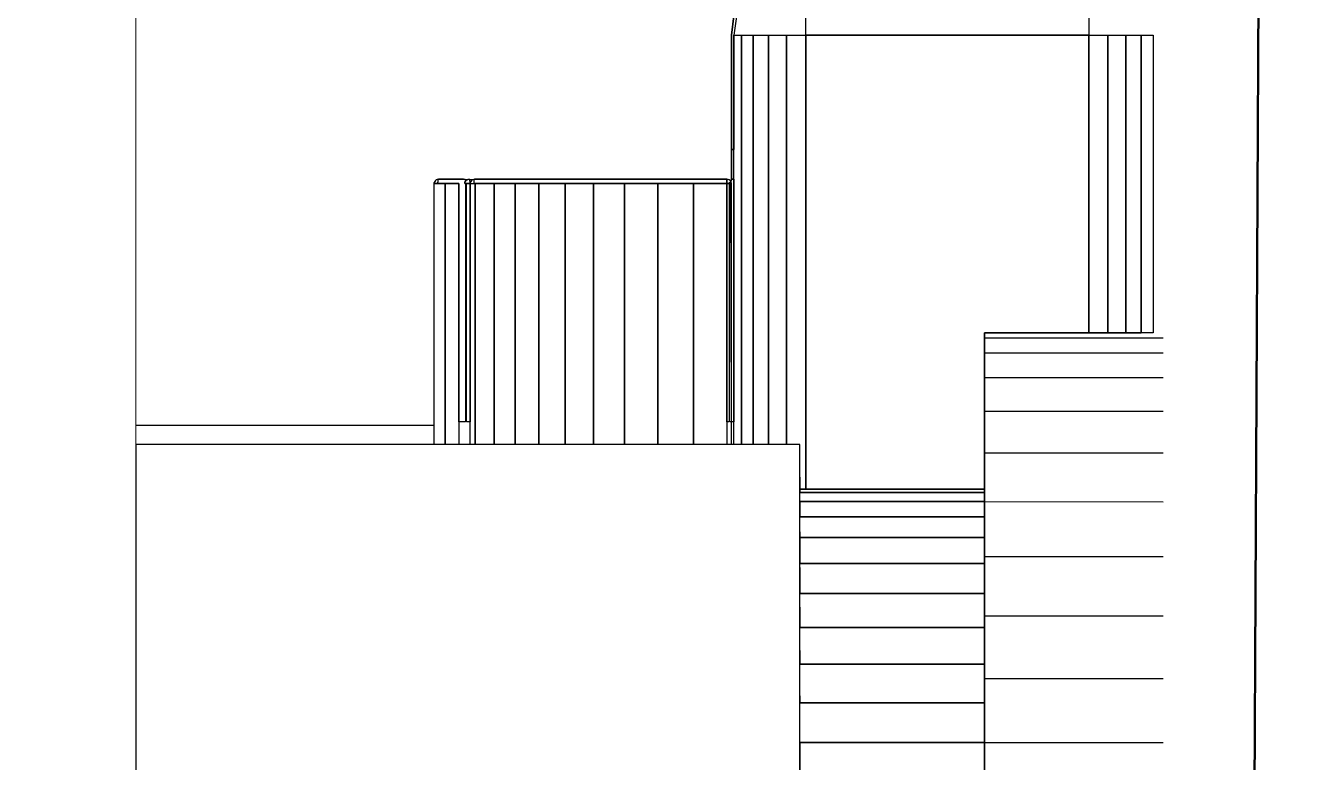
# Model space of a CAD drawing. Header units: millimetres. Extents: x 103208 to 171806, y -164 to 10038.
# Drawn here: x 117432.94 to 117444.02, y 7151.46 to 7157.79 of the extents above; entities that cross this region are included whole.
import ezdxf

# ---------------------------------------------------------------- set-up
doc = ezdxf.new("R2010")
doc.units = ezdxf.units.MM
doc.layers.add('Moveis', color=1, linetype='Continuous', lineweight=9)
doc.layers.add('Parede Baixa', color=5, linetype='Continuous', lineweight=50)
doc.layers.add('Piso', color=55, linetype='Continuous')

# ---------------------------------------------------------------- blocks, each defined once
blk = doc.blocks.new('u')
at = {"layer": 'Moveis', "invisible_edges": 13}
for points in [[(12556.9169, 3288.3713), (12556.8239, 3307.9929), (12556.8331, 3308.1846)], [(12556.9169, 3288.3713), (12556.8239, 3307.9929), (12556.8331, 3308.1846)], [(12556.9169, 3288.3713), (12556.8239, 3307.9929), (12556.8331, 3308.1846)], [(12556.9169, 3288.3713), (12556.8239, 3307.9929), (12556.8331, 3308.1846)], [(12556.9169, 3288.3713), (12556.8239, 3307.9929), (12556.8331, 3308.1846)], [(12556.9169, 3288.3713), (12556.7954, 3307.7954), (12556.8239, 3307.9929)], [(12556.9169, 3288.3713), (12556.7954, 3307.7954), (12556.8239, 3307.9929)], [(12556.9169, 3288.3713), (12556.7954, 3307.7954), (12556.8239, 3307.9929)], [(12556.9169, 3288.3713), (12556.7954, 3307.7954), (12556.8239, 3307.9929)], [(12556.9169, 3288.3713), (12556.7954, 3307.7954), (12556.8239, 3307.9929)], [(12556.7495, 3288.3713), (12556.7485, 3307.6046), (12556.7954, 3307.7954)], [(12556.7495, 3288.3713), (12556.7485, 3307.6046), (12556.7954, 3307.7954)], [(12556.7495, 3288.3713), (12556.7485, 3307.6046), (12556.7954, 3307.7954)], [(12556.7495, 3288.3713), (12556.7485, 3307.6046), (12556.7954, 3307.7954)], [(12556.7495, 3288.3713), (12556.7485, 3307.6046), (12556.7954, 3307.7954)], [(12556.689, 3288.3672), (12556.6839, 3307.4239), (12556.7485, 3307.6046)], [(12556.689, 3288.3672), (12556.6839, 3307.4239), (12556.7485, 3307.6046)], [(12556.689, 3288.3672), (12556.6839, 3307.4239), (12556.7485, 3307.6046)], [(12556.689, 3288.3672), (12556.6839, 3307.4239), (12556.7485, 3307.6046)], [(12556.689, 3288.3672), (12556.6839, 3307.4239), (12556.7485, 3307.6046)], [(12556.6738, 3288.3713), (12556.6027, 3307.2564), (12556.6765, 3307.4036)], [(12556.6738, 3288.3713), (12556.6027, 3307.2564), (12556.6765, 3307.4036)], [(12556.6738, 3288.3713), (12556.6027, 3307.2564), (12556.6765, 3307.4036)], [(12556.6738, 3288.3713), (12556.6027, 3307.2564), (12556.6765, 3307.4036)], [(12556.6738, 3288.3713), (12556.6027, 3307.2564), (12556.6765, 3307.4036)], [(12556.6817, 3288.3702), (12556.6765, 3307.4036), (12556.6839, 3307.4239)], [(12556.6817, 3288.3702), (12556.6765, 3307.4036), (12556.6839, 3307.4239)], [(12556.6817, 3288.3702), (12556.6765, 3307.4036), (12556.6839, 3307.4239)], [(12556.6817, 3288.3702), (12556.6765, 3307.4036), (12556.6839, 3307.4239)], [(12556.6817, 3288.3702), (12556.6765, 3307.4036), (12556.6839, 3307.4239)], [(12556.6738, 3288.3713), (12556.4943, 3307.0762), (12556.5932, 3307.2317)], [(12556.6738, 3288.3713), (12556.4943, 3307.0762), (12556.5932, 3307.2317)], [(12556.6738, 3288.3713), (12556.4943, 3307.0762), (12556.5932, 3307.2317)], [(12556.6738, 3288.3713), (12556.4943, 3307.0762), (12556.5932, 3307.2317)], [(12556.6738, 3288.3713), (12556.4943, 3307.0762), (12556.5932, 3307.2317)], [(12556.6738, 3288.3713), (12556.5932, 3307.2317), (12556.6027, 3307.2564)], [(12556.6738, 3288.3713), (12556.5932, 3307.2317), (12556.6027, 3307.2564)], [(12556.6738, 3288.3713), (12556.5932, 3307.2317), (12556.6027, 3307.2564)], [(12556.6738, 3288.3713), (12556.5932, 3307.2317), (12556.6027, 3307.2564)], [(12556.6738, 3288.3713), (12556.5932, 3307.2317), (12556.6027, 3307.2564)], [(12556.6738, 3288.3713), (12556.3816, 3306.9399), (12556.4943, 3307.0762)], [(12556.6738, 3288.3713), (12556.3816, 3306.9399), (12556.4943, 3307.0762)], [(12556.6738, 3288.3713), (12556.3816, 3306.9399), (12556.4943, 3307.0762)], [(12556.6738, 3288.3713), (12556.3816, 3306.9399), (12556.4943, 3307.0762)], [(12556.6738, 3288.3713), (12556.3816, 3306.9399), (12556.4943, 3307.0762)], [(12554.9789, 3288.3713), (12555.2477, 3307.0018), (12555.2471, 3306.9394)], [(12554.9789, 3288.3713), (12555.2477, 3307.0018), (12555.2471, 3306.9394)], [(12554.9789, 3288.3713), (12555.2477, 3307.0018), (12555.2471, 3306.9394)], [(12554.9789, 3288.3713), (12555.2477, 3307.0018), (12555.2471, 3306.9394)], [(12554.9789, 3288.3713), (12555.2477, 3307.0018), (12555.2471, 3306.9394)], [(12556.6738, 3288.3713), (12555.2471, 3306.9394), (12555.2533, 3306.877)], [(12556.6738, 3288.3713), (12555.2471, 3306.9394), (12555.2533, 3306.877)], [(12556.6738, 3288.3713), (12555.2471, 3306.9394), (12555.2533, 3306.877)], [(12556.6738, 3288.3713), (12555.2471, 3306.9394), (12555.2533, 3306.877)], [(12556.6738, 3288.3713), (12555.2471, 3306.9394), (12555.2533, 3306.877)], [(12556.6738, 3288.3713), (12555.2533, 3306.877), (12555.2662, 3306.816)], [(12556.6738, 3288.3713), (12555.2533, 3306.877), (12555.2662, 3306.816)], [(12556.6738, 3288.3713), (12555.2533, 3306.877), (12555.2662, 3306.816)], [(12556.6738, 3288.3713), (12555.2533, 3306.877), (12555.2662, 3306.816)], [(12556.6738, 3288.3713), (12555.2533, 3306.877), (12555.2662, 3306.816)], [(12556.6738, 3288.3713), (12556.2569, 3306.825), (12556.3591, 3306.9139)], [(12556.6738, 3288.3713), (12556.2569, 3306.825), (12556.3591, 3306.9139)], [(12556.6738, 3288.3713), (12556.2569, 3306.825), (12556.3591, 3306.9139)], [(12556.6738, 3288.3713), (12556.2569, 3306.825), (12556.3591, 3306.9139)], [(12556.6738, 3288.3713), (12556.2569, 3306.825), (12556.3591, 3306.9139)], [(12556.6738, 3288.3713), (12556.3591, 3306.9139), (12556.3816, 3306.9399)], [(12556.6738, 3288.3713), (12556.3591, 3306.9139), (12556.3816, 3306.9399)], [(12556.6738, 3288.3713), (12556.3591, 3306.9139), (12556.3816, 3306.9399)], [(12556.6738, 3288.3713), (12556.3591, 3306.9139), (12556.3816, 3306.9399)], [(12556.6738, 3288.3713), (12556.3591, 3306.9139), (12556.3816, 3306.9399)], [(12556.6738, 3288.3713), (12555.2662, 3306.816), (12555.2854, 3306.7581)], [(12556.6738, 3288.3713), (12555.2662, 3306.816), (12555.2854, 3306.7581)], [(12556.6738, 3288.3713), (12555.2662, 3306.816), (12555.2854, 3306.7581)], [(12556.6738, 3288.3713), (12555.2662, 3306.816), (12555.2854, 3306.7581)], [(12556.6738, 3288.3713), (12555.2662, 3306.816), (12555.2854, 3306.7581)], [(12556.6738, 3288.3713), (12556.0946, 3306.7033), (12556.2319, 3306.7967)], [(12556.6738, 3288.3713), (12556.0946, 3306.7033), (12556.2319, 3306.7967)], [(12556.6738, 3288.3713), (12556.0946, 3306.7033), (12556.2319, 3306.7967)], [(12556.6738, 3288.3713), (12556.0946, 3306.7033), (12556.2319, 3306.7967)], [(12556.6738, 3288.3713), (12556.0946, 3306.7033), (12556.2319, 3306.7967)], [(12556.6738, 3288.3713), (12556.2319, 3306.7967), (12556.2569, 3306.825)], [(12556.6738, 3288.3713), (12556.2319, 3306.7967), (12556.2569, 3306.825)], [(12556.6738, 3288.3713), (12556.2319, 3306.7967), (12556.2569, 3306.825)], [(12556.6738, 3288.3713), (12556.2319, 3306.7967), (12556.2569, 3306.825)], [(12556.6738, 3288.3713), (12556.2319, 3306.7967), (12556.2569, 3306.825)], [(12556.6738, 3288.3713), (12555.2854, 3306.7581), (12555.3104, 3306.7046)], [(12556.6738, 3288.3713), (12555.2854, 3306.7581), (12555.3104, 3306.7046)], [(12556.6738, 3288.3713), (12555.2854, 3306.7581), (12555.3104, 3306.7046)], [(12556.6738, 3288.3713), (12555.2854, 3306.7581), (12555.3104, 3306.7046)], [(12556.6738, 3288.3713), (12555.2854, 3306.7581), (12555.3104, 3306.7046)], [(12556.6738, 3288.3713), (12555.3104, 3306.7046), (12555.3406, 3306.6568)], [(12556.6738, 3288.3713), (12555.3104, 3306.7046), (12555.3406, 3306.6568)], [(12556.6738, 3288.3713), (12555.3104, 3306.7046), (12555.3406, 3306.6568)], [(12556.6738, 3288.3713), (12555.3104, 3306.7046), (12555.3406, 3306.6568)], [(12556.6738, 3288.3713), (12555.3104, 3306.7046), (12555.3406, 3306.6568)], [(12556.6738, 3288.3713), (12556.0612, 3306.6812), (12556.0946, 3306.7033)], [(12556.6738, 3288.3713), (12556.0612, 3306.6812), (12556.0946, 3306.7033)], [(12556.6738, 3288.3713), (12556.0612, 3306.6812), (12556.0946, 3306.7033)], [(12556.6738, 3288.3713), (12556.0612, 3306.6812), (12556.0946, 3306.7033)], [(12556.6738, 3288.3713), (12556.0612, 3306.6812), (12556.0946, 3306.7033)], [(12556.6738, 3288.3713), (12555.3406, 3306.6568), (12555.3753, 3306.616)], [(12556.6738, 3288.3713), (12555.3406, 3306.6568), (12555.3753, 3306.616)], [(12556.6738, 3288.3713), (12555.3406, 3306.6568), (12555.3753, 3306.616)], [(12556.6738, 3288.3713), (12555.3406, 3306.6568), (12555.3753, 3306.616)], [(12556.6738, 3288.3713), (12555.3406, 3306.6568), (12555.3753, 3306.616)], [(12556.6738, 3288.3713), (12555.3753, 3306.616), (12555.4137, 3306.5831)], [(12556.6738, 3288.3713), (12555.3753, 3306.616), (12555.4137, 3306.5831)], [(12556.6738, 3288.3713), (12555.3753, 3306.616), (12555.4137, 3306.5831)], [(12556.6738, 3288.3713), (12555.3753, 3306.616), (12555.4137, 3306.5831)], [(12556.6738, 3288.3713), (12555.3753, 3306.616), (12555.4137, 3306.5831)], [(12556.6738, 3288.3713), (12555.8748, 3306.5984), (12555.9142, 3306.6124)], [(12556.6738, 3288.3713), (12555.8748, 3306.5984), (12555.9142, 3306.6124)], [(12556.6738, 3288.3713), (12555.8748, 3306.5984), (12555.9142, 3306.6124)], [(12556.6738, 3288.3713), (12555.8748, 3306.5984), (12555.9142, 3306.6124)], [(12556.6738, 3288.3713), (12555.8748, 3306.5984), (12555.9142, 3306.6124)], [(12556.6738, 3288.3713), (12555.9142, 3306.6124), (12556.0612, 3306.6812)], [(12556.6738, 3288.3713), (12555.9142, 3306.6124), (12556.0612, 3306.6812)], [(12556.6738, 3288.3713), (12555.9142, 3306.6124), (12556.0612, 3306.6812)], [(12556.6738, 3288.3713), (12555.9142, 3306.6124), (12556.0612, 3306.6812)], [(12556.6738, 3288.3713), (12555.9142, 3306.6124), (12556.0612, 3306.6812)], [(12556.6738, 3288.3713), (12555.4137, 3306.5831), (12555.4547, 3306.559)], [(12556.6738, 3288.3713), (12555.4137, 3306.5831), (12555.4547, 3306.559)], [(12556.6738, 3288.3713), (12555.4137, 3306.5831), (12555.4547, 3306.559)], [(12556.6738, 3288.3713), (12555.4137, 3306.5831), (12555.4547, 3306.559)], [(12556.6738, 3288.3713), (12555.4137, 3306.5831), (12555.4547, 3306.559)], [(12556.6738, 3288.3713), (12555.4547, 3306.559), (12555.4974, 3306.5442)], [(12556.6738, 3288.3713), (12555.4547, 3306.559), (12555.4974, 3306.5442)], [(12556.6738, 3288.3713), (12555.4547, 3306.559), (12555.4974, 3306.5442)], [(12556.6738, 3288.3713), (12555.4547, 3306.559), (12555.4974, 3306.5442)], [(12556.6738, 3288.3713), (12555.4547, 3306.559), (12555.4974, 3306.5442)], [(12556.6738, 3288.3713), (12555.4974, 3306.5442), (12555.5407, 3306.5391)], [(12556.6738, 3288.3713), (12555.4974, 3306.5442), (12555.5407, 3306.5391)], [(12556.6738, 3288.3713), (12555.4974, 3306.5442), (12555.5407, 3306.5391)], [(12556.6738, 3288.3713), (12555.4974, 3306.5442), (12555.5407, 3306.5391)], [(12556.6738, 3288.3713), (12555.4974, 3306.5442), (12555.5407, 3306.5391)], [(12556.6738, 3288.3713), (12555.5407, 3306.5391), (12555.5836, 3306.5438)], [(12556.6738, 3288.3713), (12555.5407, 3306.5391), (12555.5836, 3306.5438)], [(12556.6738, 3288.3713), (12555.5407, 3306.5391), (12555.5836, 3306.5438)], [(12556.6738, 3288.3713), (12555.5407, 3306.5391), (12555.5836, 3306.5438)], [(12556.6738, 3288.3713), (12555.5407, 3306.5391), (12555.5836, 3306.5438)], [(12556.6738, 3288.3713), (12555.5836, 3306.5438), (12555.6785, 3306.5515)], [(12556.6738, 3288.3713), (12555.5836, 3306.5438), (12555.6785, 3306.5515)], [(12556.6738, 3288.3713), (12555.5836, 3306.5438), (12555.6785, 3306.5515)], [(12556.6738, 3288.3713), (12555.5836, 3306.5438), (12555.6785, 3306.5515)], [(12556.6738, 3288.3713), (12555.5836, 3306.5438), (12555.6785, 3306.5515)], [(12556.6738, 3288.3713), (12555.6785, 3306.5515), (12555.7212, 3306.5562)], [(12556.6738, 3288.3713), (12555.6785, 3306.5515), (12555.7212, 3306.5562)], [(12556.6738, 3288.3713), (12555.6785, 3306.5515), (12555.7212, 3306.5562)], [(12556.6738, 3288.3713), (12555.6785, 3306.5515), (12555.7212, 3306.5562)], [(12556.6738, 3288.3713), (12555.6785, 3306.5515), (12555.7212, 3306.5562)], [(12556.6738, 3288.3713), (12555.7212, 3306.5562), (12555.7618, 3306.5706)], [(12556.6738, 3288.3713), (12555.7212, 3306.5562), (12555.7618, 3306.5706)], [(12556.6738, 3288.3713), (12555.7212, 3306.5562), (12555.7618, 3306.5706)], [(12556.6738, 3288.3713), (12555.7212, 3306.5562), (12555.7618, 3306.5706)], [(12556.6738, 3288.3713), (12555.7212, 3306.5562), (12555.7618, 3306.5706)], [(12556.6738, 3288.3713), (12555.7618, 3306.5706), (12555.8748, 3306.5984)], [(12556.6738, 3288.3713), (12555.7618, 3306.5706), (12555.8748, 3306.5984)], [(12556.6738, 3288.3713), (12555.7618, 3306.5706), (12555.8748, 3306.5984)], [(12556.6738, 3288.3713), (12555.7618, 3306.5706), (12555.8748, 3306.5984)], [(12556.6738, 3288.3713), (12555.7618, 3306.5706), (12555.8748, 3306.5984)]]:
    blk.add_3dface(points, dxfattribs=at)

msp = doc.modelspace()

# ---------------------------------------------------------------- hatches: boundary and pattern name
at = {"layer": 'Piso'}
h = msp.add_hatch(dxfattribs=at)
h.set_pattern_fill('ANSI37', color=256, scale=13.33333, angle=-45)
h.paths.add_polyline_path([(117443.64282, 7180.62573), (117283.64464, 7181.30772), (117283.00028, 7046.2037), (117285.50016, 7046.2037), (117285.50016, 7048.15604), (117295.50016, 7048.15604), (117295.50016, 7118.65604), (117292.00016, 7118.65604), (117291.70727, 7116.44893), (117288.93228, 7116.22393), (117285.53582, 7117.52055), (117285.53582, 7122.83649), (117291.32123, 7124.68705), (117292.00016, 7123.97307), (117292.00016, 7121.15604), (117295.50016, 7121.15604), (117295.50016, 7125.15604), (117298.50016, 7125.15604), (117298.50016, 7121.15604), (117302.00016, 7121.15604), (117302.00016, 7123.97307), (117305.00016, 7123.65604), (117306.07339, 7122.58282), (117306.50016, 7121.65604), (117307.23509, 7121.65604), (117307.23509, 7118.15171), (117306.14661, 7117.30249), (117305.00016, 7116.15604), (117302.01447, 7116.15604), (117302.00016, 7118.65604), (117298.50016, 7118.65604), (117298.50016, 7046.15604), (117295.50016, 7046.15604), (117295.50016, 7043.15604), (117377.50174, 7043.15604), (117377.50174, 7048.10017), (117387.50174, 7048.10017), (117387.49032, 7045.70565), (117390.68577, 7045.71165), (117390.5701, 7107.29939), (117443.29378, 7107.39841), (117443.31159, 7111.13573), (117437.6452, 7111.15068), (117437.6452, 7113.27869), (117436.4015, 7113.27869), (117436.55922, 7133.55889), (117438.96624, 7133.97883), (117439.24332, 7132.39063), (117437.61882, 7131.55394), (117437.6452, 7116.23916), (117443.33579, 7116.21203), (117443.47343, 7145.08953), (117442.5626, 7145.17797), (117442.4912, 7144.44257), (117439.00182, 7144.44257), (117439.00182, 7146.67109), (117436.26855, 7146.68463), (117436.44832, 7149.07108), (117433.88435, 7149.07108), (117433.88435, 7128.22807), (117376.43938, 7127.51151), (117373.56431, 7130.68363), (117368.69894, 7132.70156), (117365.01053, 7135.81554), (117365.01053, 7139.76), (117363.91965, 7142.40691), (117362.92484, 7157.09264), (117363.49618, 7163.73596), (117365.36645, 7167.7323), (117368.7432, 7171.57292), (117374.9252, 7174.6869), (117380.7434, 7176.60725), (117433.88435, 7175.03409), (117433.88435, 7154.19108), (117436.44832, 7154.22613), (117436.4164, 7156.56133), (117439.00435, 7156.47254), (117438.9546, 7157.92466), (117439.01936, 7158.13256), (117439.38085, 7158.44259), (117439.91285, 7158.49373), (117442.20675, 7158.46827), (117442.63061, 7158.03108), (117443.534, 7157.79581)])

# ---------------------------------------------------------------- linework, layer by layer
at = {"layer": 'Moveis'}
msp.add_line((117433.88435, 7128.22807), (117433.88435, 7175.03409), dxfattribs=at)
at = {"layer": 'Parede Baixa'}
msp.add_line((117442.99846, 7045.44107, 9825), (117444.02413, 7260.62482, 9825), dxfattribs=at)
at = {"layer": 'Piso'}
for p, q in [((117439.00435, 7157.71108), (117439.02616, 7157.87672)), ((117439.00435, 7157.71108), (117439.00435, 7156.72854)), ((117439.00435, 7156.72854), (117439.02616, 7156.72854)), ((117439.00435, 7156.47254), (117439.00435, 7156.72854)), ((117436.44832, 7156.43414), (117436.44977, 7156.44374)), ((117436.44832, 7154.38648), (117436.44832, 7156.43414)), ((117436.48135, 7156.43414), (117436.44832, 7156.43414)), ((117436.45328, 7156.45334), (117436.44977, 7156.44374)), ((117436.45916, 7156.46129), (117436.45328, 7156.45334)), ((117436.46682, 7156.46739), (117436.45916, 7156.46129)), ((117436.47574, 7156.47123), (117436.46682, 7156.46739)), ((117436.48531, 7156.47254), (117436.47574, 7156.47123)), ((117436.48135, 7156.43414), (117436.48148, 7156.44408)), ((117436.48148, 7156.44408), (117436.48188, 7156.45334)), ((117436.48188, 7156.45334), (117436.48251, 7156.46129)), ((117436.48251, 7156.46129), (117436.48333, 7156.46739)), ((117436.48333, 7156.46739), (117436.48531, 7156.47254)), ((117436.48531, 7156.47254), (117436.69955, 7156.47254)), ((117436.72972, 7156.46739), (117436.69955, 7156.47254)), ((117436.71165, 7156.44408), (117436.71553, 7156.45334)), ((117436.71306, 7156.43414), (117436.71165, 7156.44408)), ((117436.71826, 7156.43414), (117436.71306, 7156.43414)), ((117436.71553, 7156.45334), (117436.72169, 7156.46129)), ((117436.72555, 7156.43414), (117436.71826, 7156.43414)), ((117436.72169, 7156.46129), (117436.72972, 7156.46739)), ((117436.75767, 7156.43414), (117436.72555, 7156.43414)), ((117436.72972, 7156.46739), (117436.73908, 7156.47123)), ((117436.73908, 7156.47123), (117436.74912, 7156.47254)), ((117436.74912, 7156.47254), (117436.75185, 7156.46739)), ((117436.75185, 7156.46739), (117436.75298, 7156.46129)), ((117436.77707, 7156.46739), (117436.75185, 7156.46739)), ((117436.75298, 7156.46129), (117436.75385, 7156.45334)), ((117436.75385, 7156.45334), (117436.75439, 7156.44408)), ((117436.75439, 7156.44408), (117436.75767, 7156.43414)), ((117436.759, 7156.44408), (117436.75767, 7156.43414)), ((117436.75767, 7154.38648), (117436.75767, 7156.43414)), ((117436.76287, 7156.45334), (117436.759, 7156.44408)), ((117436.76903, 7156.46129), (117436.76287, 7156.45334)), ((117436.77707, 7156.46739), (117436.76903, 7156.46129)), ((117436.78642, 7156.47123), (117436.77707, 7156.46739)), ((117436.79373, 7156.46739), (117436.78642, 7156.47123)), ((117436.791, 7156.43414), (117436.79118, 7156.44408)), ((117436.79118, 7156.44408), (117436.79173, 7156.45334)), ((117436.79173, 7156.45334), (117436.7926, 7156.46129)), ((117436.7926, 7156.46129), (117436.79373, 7156.46739)), ((117436.79373, 7156.46739), (117436.79646, 7156.47254)), ((117438.96472, 7156.47254), (117436.79646, 7156.47254)), ((117438.97589, 7156.47123), (117438.96472, 7156.47254)), ((117438.96595, 7156.46739), (117438.96472, 7156.47254)), ((117438.96595, 7156.43414), (117438.96595, 7156.46739)), ((117438.98515, 7156.43414), (117438.96595, 7156.43414)), ((117438.98515, 7156.46739), (117438.97589, 7156.47123)), ((117438.98388, 7156.44408), (117438.98515, 7156.43414)), ((117438.98388, 7156.44408), (117438.99791, 7156.44408)), ((117438.99311, 7156.46129), (117438.98515, 7156.46739)), ((117438.99311, 7156.43414), (117438.98515, 7156.43414)), ((117438.99921, 7156.45334), (117438.99311, 7156.46129)), ((117438.99311, 7156.43414), (117438.99921, 7156.43414)), ((117438.99791, 7156.44408), (117438.99921, 7156.45334)), ((117438.99921, 7156.43414), (117438.99791, 7156.44408)), ((117438.99921, 7156.45334), (117439.00435, 7156.47254)), ((117439.00305, 7156.44408), (117438.99921, 7156.45334)), ((117438.99921, 7156.43414), (117439.00435, 7156.43414)), ((117439.00435, 7154.38648), (117438.99921, 7156.43414)), ((117439.00435, 7156.43414), (117439.00305, 7156.44408)), ((117439.02616, 7156.47254), (117439.00435, 7156.47254)), ((117439.00435, 7154.38648), (117439.00435, 7156.43414)), ((117441.18035, 7155.15108), (117441.18035, 7155.10774)), ((117442.07635, 7155.15108), (117441.18035, 7155.15108)), ((117441.18035, 7155.10774), (117441.18035, 7154.9788)), ((117442.242, 7155.15108), (117442.07635, 7155.15108)), ((117442.39635, 7155.15108), (117442.242, 7155.15108)), ((117442.5289, 7155.15108), (117442.39635, 7155.15108)), ((117441.18035, 7154.9788), (117441.18035, 7154.76742)), ((117441.18035, 7154.76742), (117441.18035, 7154.47882)), ((117441.18035, 7154.47882), (117441.18035, 7154.1201)), ((117436.44832, 7154.35496), (117436.44832, 7154.38648)), ((117436.44832, 7154.26119), (117436.44832, 7154.35496)), ((117436.71826, 7154.38648), (117436.66148, 7154.38648)), ((117436.75767, 7154.38648), (117436.72555, 7154.38648)), ((117436.75767, 7154.35496), (117436.75767, 7154.38648)), ((117436.75767, 7154.26119), (117436.75767, 7154.35496)), ((117438.98515, 7154.38648), (117438.96595, 7154.38648)), ((117439.00435, 7154.38648), (117438.99311, 7154.38648)), ((117439.02616, 7154.38648), (117439.00435, 7154.38648)), ((117439.00435, 7154.35496), (117439.00435, 7154.38648)), ((117439.00435, 7154.26119), (117439.00435, 7154.35496)), ((117436.44832, 7154.19108), (117436.44832, 7154.26119)), ((117436.75767, 7154.19108), (117436.75767, 7154.26119)), ((117439.00435, 7154.19108), (117439.00435, 7154.26119)), ((117436.44832, 7154.19108), (117433.88435, 7154.19108)), ((117433.88435, 7154.19108), (117433.88435, 7149.07108)), ((117436.5423, 7154.19108), (117436.44832, 7154.19108)), ((117436.66148, 7154.19108), (117436.5423, 7154.19108)), ((117436.71826, 7154.19108), (117436.66148, 7154.19108)), ((117436.72555, 7154.19108), (117436.71826, 7154.19108)), ((117436.75767, 7154.19108), (117436.72555, 7154.19108)), ((117436.80184, 7154.19108), (117436.75767, 7154.19108)), ((117436.96331, 7154.19108), (117436.80184, 7154.19108)), ((117437.14583, 7154.19108), (117436.96331, 7154.19108)), ((117437.34931, 7154.19108), (117437.14583, 7154.19108)), ((117437.57364, 7154.19108), (117437.34931, 7154.19108)), ((117437.81874, 7154.19108), (117437.57364, 7154.19108)), ((117438.08449, 7154.19108), (117437.81874, 7154.19108)), ((117438.37076, 7154.19108), (117438.08449, 7154.19108)), ((117438.67743, 7154.19108), (117438.37076, 7154.19108)), ((117438.96595, 7154.19108), (117438.67743, 7154.19108)), ((117438.98515, 7154.19108), (117438.96595, 7154.19108)), ((117438.99311, 7154.19108), (117438.98515, 7154.19108)), ((117439.00435, 7154.19108), (117438.99311, 7154.19108)), ((117439.02616, 7154.19108), (117439.00435, 7154.19108)), ((117439.0901, 7154.19108), (117439.02616, 7154.19108)), ((117439.19181, 7154.19108), (117439.0901, 7154.19108)), ((117439.32435, 7154.19108), (117439.19181, 7154.19108)), ((117439.47871, 7154.19108), (117439.32435, 7154.19108)), ((117439.59315, 7154.19108), (117439.47871, 7154.19108)), ((117439.59315, 7154.15956), (117439.59315, 7154.19108)), ((117439.59315, 7154.06579), (117439.59315, 7154.15956)), ((117441.18035, 7154.1201), (117441.18035, 7153.80708)), ((117439.59315, 7153.91206), (117439.59315, 7154.06579)), ((117439.59315, 7153.80708), (117439.59315, 7153.91206)), ((117439.64435, 7153.80708), (117439.59315, 7153.80708)), ((117439.59315, 7153.78029), (117439.59315, 7153.80708)), ((117439.59315, 7153.70058), (117439.59315, 7153.78029)), ((117441.18035, 7153.80708), (117439.64435, 7153.80708)), ((117441.18035, 7153.80708), (117441.18035, 7153.78029)), ((117441.18035, 7153.78029), (117441.18035, 7153.70058)), ((117439.59315, 7153.56991), (117439.59315, 7153.70058)), ((117441.18035, 7153.70058), (117441.18035, 7153.56991)), ((117439.59315, 7153.44127), (117439.59315, 7153.56991)), ((117441.18035, 7153.56991), (117441.18035, 7153.3915)), ((117439.59315, 7153.3915), (117439.59315, 7153.44127)), ((117439.59315, 7153.16974), (117439.59315, 7153.3915)), ((117441.18035, 7153.3915), (117441.18035, 7153.22913)), ((117441.18035, 7153.22913), (117441.18035, 7153.16974)), ((117439.59315, 7153.13581), (117439.59315, 7153.16974)), ((117439.59315, 7152.9101), (117439.59315, 7153.13581)), ((117441.18035, 7153.16974), (117441.18035, 7152.9101)), ((117439.59315, 7152.7933), (117439.59315, 7152.9101)), ((117441.18035, 7152.9101), (117441.18035, 7152.71882)), ((117439.59315, 7152.61896), (117439.59315, 7152.7933)), ((117441.18035, 7152.71882), (117441.18035, 7152.61896)), ((117439.59315, 7152.42216), (117439.59315, 7152.61896)), ((117441.18035, 7152.61896), (117441.18035, 7152.3035)), ((117439.59315, 7152.3035), (117439.59315, 7152.42216)), ((117439.59315, 7152.03155), (117439.59315, 7152.3035)), ((117441.18035, 7152.3035), (117441.18035, 7152.18173)), ((117441.18035, 7152.18173), (117441.18035, 7151.97148)), ((117439.59315, 7151.97148), (117439.59315, 7152.03155)), ((117439.59315, 7151.63108), (117439.59315, 7151.97148)), ((117441.18035, 7151.97148), (117441.18035, 7151.63108)), ((117439.59315, 7151.29068), (117439.59315, 7151.63108)), ((117441.18035, 7151.63108), (117441.18035, 7151.29068))]:
    msp.add_line(p, q, dxfattribs=at)
for points, invisible_edges in [([(117438.55076, 7181.00436), (117438.96472, 7156.47254), (117436.79646, 7156.47254)], 13), ([(117438.55076, 7181.00436), (117438.96472, 7156.47254), (117436.79646, 7156.47254)], 13), ([(117438.55076, 7181.00436), (117438.96472, 7156.47254), (117436.79646, 7156.47254)], 13), ([(117438.55076, 7181.00436), (117438.96472, 7156.47254), (117436.79646, 7156.47254)], 13), ([(117438.55076, 7181.00436), (117438.96472, 7156.47254), (117436.79646, 7156.47254)], 13), ([(117438.55076, 7181.00436), (117439.02616, 7157.87672), (117439.00435, 7157.71108)], 13), ([(117438.55076, 7181.00436), (117438.99921, 7156.45334), (117438.99311, 7156.46129)], 13), ([(117438.55076, 7181.00436), (117438.99311, 7156.46129), (117438.98515, 7156.46739)], 13), ([(117438.55076, 7181.00436), (117438.98515, 7156.46739), (117438.97589, 7156.47123)], 13), ([(117438.55076, 7181.00436), (117438.97589, 7156.47123), (117438.96472, 7156.47254)], 13), ([(117438.55076, 7181.00436), (117439.02616, 7157.87672), (117439.00435, 7157.71108)], 13), ([(117438.55076, 7181.00436), (117438.99921, 7156.45334), (117438.99311, 7156.46129)], 13), ([(117438.55076, 7181.00436), (117438.99311, 7156.46129), (117438.98515, 7156.46739)], 13), ([(117438.55076, 7181.00436), (117438.98515, 7156.46739), (117438.97589, 7156.47123)], 13), ([(117438.55076, 7181.00436), (117438.97589, 7156.47123), (117438.96472, 7156.47254)], 13), ([(117438.55076, 7181.00436), (117439.02616, 7157.87672), (117439.00435, 7157.71108)], 13), ([(117438.55076, 7181.00436), (117438.99921, 7156.45334), (117438.99311, 7156.46129)], 13), ([(117438.55076, 7181.00436), (117438.99311, 7156.46129), (117438.98515, 7156.46739)], 13), ([(117438.55076, 7181.00436), (117438.98515, 7156.46739), (117438.97589, 7156.47123)], 13), ([(117438.55076, 7181.00436), (117438.97589, 7156.47123), (117438.96472, 7156.47254)], 13), ([(117438.55076, 7181.00436), (117439.02616, 7157.87672), (117439.00435, 7157.71108)], 13), ([(117438.55076, 7181.00436), (117438.99921, 7156.45334), (117438.99311, 7156.46129)], 13), ([(117438.55076, 7181.00436), (117438.99311, 7156.46129), (117438.98515, 7156.46739)], 13), ([(117438.55076, 7181.00436), (117438.98515, 7156.46739), (117438.97589, 7156.47123)], 13), ([(117438.55076, 7181.00436), (117438.97589, 7156.47123), (117438.96472, 7156.47254)], 13), ([(117438.55076, 7181.00436), (117439.02616, 7157.87672), (117439.00435, 7157.71108)], 13), ([(117438.55076, 7181.00436), (117438.99921, 7156.45334), (117438.99311, 7156.46129)], 13), ([(117438.55076, 7181.00436), (117438.99311, 7156.46129), (117438.98515, 7156.46739)], 13), ([(117438.55076, 7181.00436), (117438.98515, 7156.46739), (117438.97589, 7156.47123)], 13), ([(117438.55076, 7181.00436), (117438.97589, 7156.47123), (117438.96472, 7156.47254)], 13), ([(117436.7156, 7180.83362), (117436.72972, 7156.46739), (117436.69955, 7156.47254)], 13), ([(117436.7156, 7180.83362), (117436.72972, 7156.46739), (117436.69955, 7156.47254)], 13), ([(117436.7156, 7180.83362), (117436.72972, 7156.46739), (117436.69955, 7156.47254)], 13), ([(117436.7156, 7180.83362), (117436.72972, 7156.46739), (117436.69955, 7156.47254)], 13), ([(117436.7156, 7180.83362), (117436.72972, 7156.46739), (117436.69955, 7156.47254)], 13), ([(117436.7156, 7180.83362), (117436.79646, 7156.47254), (117436.79373, 7156.46739)], 13), ([(117436.7156, 7180.83362), (117436.79373, 7156.46739), (117436.78642, 7156.47123)], 13), ([(117436.7156, 7180.83362), (117436.78642, 7156.47123), (117436.77707, 7156.46739)], 13), ([(117436.7156, 7180.83362), (117436.77707, 7156.46739), (117436.75185, 7156.46739)], 13), ([(117436.7156, 7180.83362), (117436.75185, 7156.46739), (117436.74912, 7156.47254)], 13), ([(117436.7156, 7180.83362), (117436.74912, 7156.47254), (117436.73908, 7156.47123)], 13), ([(117436.7156, 7180.83362), (117436.73908, 7156.47123), (117436.72972, 7156.46739)], 13), ([(117436.7156, 7180.83362), (117436.79646, 7156.47254), (117436.79373, 7156.46739)], 13), ([(117436.7156, 7180.83362), (117436.79373, 7156.46739), (117436.78642, 7156.47123)], 13), ([(117436.7156, 7180.83362), (117436.78642, 7156.47123), (117436.77707, 7156.46739)], 13), ([(117436.7156, 7180.83362), (117436.77707, 7156.46739), (117436.75185, 7156.46739)], 13), ([(117436.7156, 7180.83362), (117436.75185, 7156.46739), (117436.74912, 7156.47254)], 13), ([(117436.7156, 7180.83362), (117436.74912, 7156.47254), (117436.73908, 7156.47123)], 13), ([(117436.7156, 7180.83362), (117436.73908, 7156.47123), (117436.72972, 7156.46739)], 13), ([(117436.7156, 7180.83362), (117436.79646, 7156.47254), (117436.79373, 7156.46739)], 13), ([(117436.7156, 7180.83362), (117436.79373, 7156.46739), (117436.78642, 7156.47123)], 13), ([(117436.7156, 7180.83362), (117436.78642, 7156.47123), (117436.77707, 7156.46739)], 13), ([(117436.7156, 7180.83362), (117436.77707, 7156.46739), (117436.75185, 7156.46739)], 13), ([(117436.7156, 7180.83362), (117436.75185, 7156.46739), (117436.74912, 7156.47254)], 13), ([(117436.7156, 7180.83362), (117436.74912, 7156.47254), (117436.73908, 7156.47123)], 13), ([(117436.7156, 7180.83362), (117436.73908, 7156.47123), (117436.72972, 7156.46739)], 13), ([(117436.7156, 7180.83362), (117436.79646, 7156.47254), (117436.79373, 7156.46739)], 13), ([(117436.7156, 7180.83362), (117436.79373, 7156.46739), (117436.78642, 7156.47123)], 13), ([(117436.7156, 7180.83362), (117436.78642, 7156.47123), (117436.77707, 7156.46739)], 13), ([(117436.7156, 7180.83362), (117436.77707, 7156.46739), (117436.75185, 7156.46739)], 13), ([(117436.7156, 7180.83362), (117436.75185, 7156.46739), (117436.74912, 7156.47254)], 13), ([(117436.7156, 7180.83362), (117436.74912, 7156.47254), (117436.73908, 7156.47123)], 13), ([(117436.7156, 7180.83362), (117436.73908, 7156.47123), (117436.72972, 7156.46739)], 13), ([(117436.7156, 7180.83362), (117436.79646, 7156.47254), (117436.79373, 7156.46739)], 13), ([(117436.7156, 7180.83362), (117436.79373, 7156.46739), (117436.78642, 7156.47123)], 13), ([(117436.7156, 7180.83362), (117436.78642, 7156.47123), (117436.77707, 7156.46739)], 13), ([(117436.7156, 7180.83362), (117436.77707, 7156.46739), (117436.75185, 7156.46739)], 13), ([(117436.7156, 7180.83362), (117436.75185, 7156.46739), (117436.74912, 7156.47254)], 13), ([(117436.7156, 7180.83362), (117436.74912, 7156.47254), (117436.73908, 7156.47123)], 13), ([(117436.7156, 7180.83362), (117436.73908, 7156.47123), (117436.72972, 7156.46739)], 13), ([(117436.14422, 7180.7162), (117436.45328, 7156.45334), (117436.44977, 7156.44374)], 13), ([(117436.14422, 7180.7162), (117436.44977, 7156.44374), (117436.44832, 7156.43414)], 13), ([(117436.14422, 7180.7162), (117436.45328, 7156.45334), (117436.44977, 7156.44374)], 13), ([(117436.14422, 7180.7162), (117436.44977, 7156.44374), (117436.44832, 7156.43414)], 13), ([(117436.14422, 7180.7162), (117436.45328, 7156.45334), (117436.44977, 7156.44374)], 13), ([(117436.14422, 7180.7162), (117436.44977, 7156.44374), (117436.44832, 7156.43414)], 13), ([(117436.14422, 7180.7162), (117436.45328, 7156.45334), (117436.44977, 7156.44374)], 13), ([(117436.14422, 7180.7162), (117436.44977, 7156.44374), (117436.44832, 7156.43414)], 13), ([(117436.14422, 7180.7162), (117436.45328, 7156.45334), (117436.44977, 7156.44374)], 13), ([(117436.14422, 7180.7162), (117436.44977, 7156.44374), (117436.44832, 7156.43414)], 13), ([(117436.45466, 7180.77619), (117436.45916, 7156.46129), (117436.45328, 7156.45334)], 13), ([(117436.45466, 7180.77619), (117436.45916, 7156.46129), (117436.45328, 7156.45334)], 13), ([(117436.45466, 7180.77619), (117436.45916, 7156.46129), (117436.45328, 7156.45334)], 13), ([(117436.45466, 7180.77619), (117436.45916, 7156.46129), (117436.45328, 7156.45334)], 13), ([(117436.45466, 7180.77619), (117436.45916, 7156.46129), (117436.45328, 7156.45334)], 13), ([(117436.45466, 7180.77619), (117436.69955, 7156.47254), (117436.48531, 7156.47254)], 13), ([(117436.45466, 7180.77619), (117436.48531, 7156.47254), (117436.47574, 7156.47123)], 13), ([(117436.45466, 7180.77619), (117436.47574, 7156.47123), (117436.46682, 7156.46739)], 13), ([(117436.45466, 7180.77619), (117436.46682, 7156.46739), (117436.45916, 7156.46129)], 13), ([(117436.45466, 7180.77619), (117436.69955, 7156.47254), (117436.48531, 7156.47254)], 13), ([(117436.45466, 7180.77619), (117436.48531, 7156.47254), (117436.47574, 7156.47123)], 13), ([(117436.45466, 7180.77619), (117436.47574, 7156.47123), (117436.46682, 7156.46739)], 13), ([(117436.45466, 7180.77619), (117436.46682, 7156.46739), (117436.45916, 7156.46129)], 13), ([(117436.45466, 7180.77619), (117436.69955, 7156.47254), (117436.48531, 7156.47254)], 13), ([(117436.45466, 7180.77619), (117436.48531, 7156.47254), (117436.47574, 7156.47123)], 13), ([(117436.45466, 7180.77619), (117436.47574, 7156.47123), (117436.46682, 7156.46739)], 13), ([(117436.45466, 7180.77619), (117436.46682, 7156.46739), (117436.45916, 7156.46129)], 13), ([(117436.45466, 7180.77619), (117436.69955, 7156.47254), (117436.48531, 7156.47254)], 13), ([(117436.45466, 7180.77619), (117436.48531, 7156.47254), (117436.47574, 7156.47123)], 13), ([(117436.45466, 7180.77619), (117436.47574, 7156.47123), (117436.46682, 7156.46739)], 13), ([(117436.45466, 7180.77619), (117436.46682, 7156.46739), (117436.45916, 7156.46129)], 13), ([(117436.45466, 7180.77619), (117436.69955, 7156.47254), (117436.48531, 7156.47254)], 13), ([(117436.45466, 7180.77619), (117436.48531, 7156.47254), (117436.47574, 7156.47123)], 13), ([(117436.45466, 7180.77619), (117436.47574, 7156.47123), (117436.46682, 7156.46739)], 13), ([(117436.45466, 7180.77619), (117436.46682, 7156.46739), (117436.45916, 7156.46129)], 13), ([(117439.02616, 7157.87672), (117439.00435, 7156.72854), (117439.00435, 7157.71108)], 1), ([(117439.02616, 7157.87672), (117439.04723, 7157.87108), (117439.02616, 7157.71108)], 13), ([(117442.07635, 7157.71108), (117439.64435, 7157.87672), (117442.07635, 7157.87672)], 1), ([(117439.64435, 7157.87672), (117442.07635, 7157.71108), (117439.64435, 7157.71108)], 1), ([(117439.00435, 7156.72854), (117438.99921, 7156.45334), (117439.00435, 7157.71108)], 3), ([(117439.00435, 7156.72854), (117438.99921, 7156.45334), (117439.00435, 7157.71108)], 3), ([(117439.00435, 7156.72854), (117438.99921, 7156.45334), (117439.00435, 7157.71108)], 3), ([(117439.00435, 7156.72854), (117438.99921, 7156.45334), (117439.00435, 7157.71108)], 3), ([(117439.00435, 7156.72854), (117438.99921, 7156.45334), (117439.00435, 7157.71108)], 3), ([(117439.00435, 7156.72854), (117439.02616, 7157.71108), (117439.02616, 7156.72854)], 1), ([(117439.02616, 7154.19108), (117439.0901, 7157.71108), (117439.0901, 7154.19108)], 1), ([(117439.0901, 7157.71108), (117439.02616, 7154.19108), (117439.02616, 7157.71108)], 3), ([(117439.02616, 7157.71108), (117439.02616, 7154.19108), (117439.02616, 7154.26119)], 13), ([(117439.02616, 7157.71108), (117439.02616, 7154.26119), (117439.02616, 7154.35496)], 13), ([(117439.02616, 7157.71108), (117439.02616, 7154.35496), (117439.02616, 7154.38648)], 13), ([(117439.02616, 7157.71108), (117439.02616, 7154.38648), (117439.02616, 7156.47254)], 13), ([(117439.02616, 7157.71108), (117439.02616, 7156.47254), (117439.02616, 7156.72854)], 1), ([(117439.0901, 7154.19108), (117439.19181, 7157.71108), (117439.19181, 7154.19108)], 1), ([(117439.19181, 7157.71108), (117439.0901, 7154.19108), (117439.0901, 7157.71108)], 1), ([(117439.19181, 7154.19108), (117439.32435, 7157.71108), (117439.32435, 7154.19108)], 1), ([(117439.32435, 7157.71108), (117439.19181, 7154.19108), (117439.19181, 7157.71108)], 1), ([(117439.32435, 7154.19108), (117439.47871, 7157.71108), (117439.47871, 7154.19108)], 1), ([(117439.47871, 7157.71108), (117439.32435, 7154.19108), (117439.32435, 7157.71108)], 1), ([(117439.64435, 7157.71108), (117439.59315, 7154.19108), (117439.47871, 7157.71108)], 3), ([(117439.47871, 7157.71108), (117439.59315, 7154.19108), (117439.47871, 7154.19108)], 1), ([(117439.59315, 7153.80708), (117439.64435, 7157.71108), (117439.64435, 7153.80708)], 1), ([(117442.07635, 7157.71108), (117441.18035, 7155.15108), (117439.64435, 7157.71108)], 3), ([(117439.64435, 7157.71108), (117441.18035, 7155.15108), (117439.64435, 7153.80708)], 3), ([(117441.18035, 7155.15108), (117442.07635, 7157.71108), (117442.07635, 7155.15108)], 1), ([(117442.07635, 7155.15108), (117442.242, 7157.71108), (117442.242, 7155.15108)], 1), ([(117442.242, 7157.71108), (117442.07635, 7155.15108), (117442.07635, 7157.71108)], 1), ([(117442.242, 7155.15108), (117442.39635, 7157.71108), (117442.39635, 7155.15108)], 1), ([(117442.39635, 7157.71108), (117442.242, 7155.15108), (117442.242, 7157.71108)], 1), ([(117442.39635, 7155.15108), (117442.5289, 7157.71108), (117442.5289, 7155.15108)], 1), ([(117442.5289, 7157.71108), (117442.39635, 7155.15108), (117442.39635, 7157.71108)], 1), ([(117442.5289, 7155.15108), (117442.63061, 7157.71108), (117442.63061, 7155.15108)], 1), ([(117442.63061, 7157.71108), (117442.5289, 7155.15108), (117442.5289, 7157.71108)], 1), ([(117438.99921, 7156.45334), (117439.00435, 7156.72854), (117439.00435, 7156.47254)], 1), ([(117438.99921, 7156.45334), (117439.00435, 7156.72854), (117439.00435, 7156.47254)], 1), ([(117438.99921, 7156.45334), (117439.00435, 7156.72854), (117439.00435, 7156.47254)], 1), ([(117438.99921, 7156.45334), (117439.00435, 7156.72854), (117439.00435, 7156.47254)], 1), ([(117438.99921, 7156.45334), (117439.00435, 7156.72854), (117439.00435, 7156.47254)], 1), ([(117436.44832, 7154.19108), (117436.5423, 7156.43414), (117436.5423, 7154.19108)], 1), ([(117436.5423, 7156.43414), (117436.44832, 7154.19108), (117436.48135, 7156.43414)], 3), ([(117436.48135, 7156.43414), (117436.44832, 7154.19108), (117436.44832, 7156.43414)], 3), ([(117436.44832, 7156.43414), (117436.44832, 7154.19108), (117436.44832, 7154.26119)], 13), ([(117436.44832, 7156.43414), (117436.44832, 7154.26119), (117436.44832, 7154.35496)], 13), ([(117436.44832, 7156.43414), (117436.44832, 7154.35496), (117436.44832, 7154.38648)], 1), ([(117436.48531, 7156.47254), (117436.5423, 7156.43414), (117436.48135, 7156.43414)], 13), ([(117436.48531, 7156.47254), (117436.48135, 7156.43414), (117436.48333, 7156.46739)], 3), ([(117436.48333, 7156.46739), (117436.48135, 7156.43414), (117436.48251, 7156.46129)], 3), ([(117436.48251, 7156.46129), (117436.48135, 7156.43414), (117436.48188, 7156.45334)], 3), ([(117436.48188, 7156.45334), (117436.48135, 7156.43414), (117436.48148, 7156.44408)], 1), ([(117436.69955, 7156.47254), (117436.66148, 7156.43414), (117436.48531, 7156.47254)], 3), ([(117436.48531, 7156.47254), (117436.66148, 7156.43414), (117436.5423, 7156.43414)], 13), ([(117436.66148, 7154.38648), (117436.5423, 7154.19108), (117436.66148, 7156.43414)], 3), ([(117436.66148, 7156.43414), (117436.5423, 7154.19108), (117436.5423, 7156.43414)], 1), ([(117436.69955, 7156.47254), (117436.66148, 7154.38648), (117436.66148, 7156.43414)], 13), ([(117436.71306, 7156.43414), (117436.66148, 7154.38648), (117436.71165, 7156.44408)], 3), ([(117436.66148, 7154.38648), (117436.71826, 7156.43414), (117436.71826, 7154.38648)], 1), ([(117436.71826, 7156.43414), (117436.66148, 7154.38648), (117436.71306, 7156.43414)], 3), ([(117436.72169, 7156.46129), (117436.69955, 7156.47254), (117436.72972, 7156.46739)], 1), ([(117436.69955, 7156.47254), (117436.72169, 7156.46129), (117436.71553, 7156.45334)], 13), ([(117436.69955, 7156.47254), (117436.71553, 7156.45334), (117436.71165, 7156.44408)], 13), ([(117436.72555, 7154.38648), (117436.75767, 7156.43414), (117436.75767, 7154.38648)], 1), ([(117436.75767, 7156.43414), (117436.72555, 7154.38648), (117436.72555, 7156.43414)], 1), ([(117436.75767, 7154.19108), (117436.80184, 7156.43414), (117436.80184, 7154.19108)], 1), ([(117436.80184, 7156.43414), (117436.75767, 7154.19108), (117436.791, 7156.43414)], 3), ([(117436.791, 7156.43414), (117436.75767, 7154.19108), (117436.75767, 7156.43414)], 3), ([(117436.75767, 7156.43414), (117436.75767, 7154.19108), (117436.75767, 7154.26119)], 13), ([(117436.75767, 7156.43414), (117436.75767, 7154.26119), (117436.75767, 7154.35496)], 13), ([(117436.75767, 7156.43414), (117436.75767, 7154.35496), (117436.75767, 7154.38648)], 1), ([(117436.79646, 7156.47254), (117436.80184, 7156.43414), (117436.791, 7156.43414)], 13), ([(117436.79646, 7156.47254), (117436.791, 7156.43414), (117436.79373, 7156.46739)], 3), ([(117436.79373, 7156.46739), (117436.791, 7156.43414), (117436.7926, 7156.46129)], 3), ([(117436.7926, 7156.46129), (117436.791, 7156.43414), (117436.79173, 7156.45334)], 3), ([(117436.79173, 7156.45334), (117436.791, 7156.43414), (117436.79118, 7156.44408)], 1), ([(117438.96472, 7156.47254), (117438.67743, 7156.43414), (117436.79646, 7156.47254)], 3), ([(117436.79646, 7156.47254), (117438.67743, 7156.43414), (117438.37076, 7156.43414)], 13), ([(117436.79646, 7156.47254), (117438.37076, 7156.43414), (117438.08449, 7156.43414)], 13), ([(117436.79646, 7156.47254), (117438.08449, 7156.43414), (117437.81874, 7156.43414)], 13), ([(117436.79646, 7156.47254), (117437.81874, 7156.43414), (117437.57364, 7156.43414)], 13), ([(117436.79646, 7156.47254), (117437.57364, 7156.43414), (117437.34931, 7156.43414)], 13), ([(117436.79646, 7156.47254), (117437.34931, 7156.43414), (117437.14583, 7156.43414)], 13), ([(117436.79646, 7156.47254), (117437.14583, 7156.43414), (117436.96331, 7156.43414)], 13), ([(117436.79646, 7156.47254), (117436.96331, 7156.43414), (117436.80184, 7156.43414)], 13), ([(117436.80184, 7154.19108), (117436.96331, 7156.43414), (117436.96331, 7154.19108)], 1), ([(117436.96331, 7156.43414), (117436.80184, 7154.19108), (117436.80184, 7156.43414)], 1), ([(117436.96331, 7154.19108), (117437.14583, 7156.43414), (117437.14583, 7154.19108)], 1), ([(117437.14583, 7156.43414), (117436.96331, 7154.19108), (117436.96331, 7156.43414)], 1), ([(117437.14583, 7154.19108), (117437.34931, 7156.43414), (117437.34931, 7154.19108)], 1), ([(117437.34931, 7156.43414), (117437.14583, 7154.19108), (117437.14583, 7156.43414)], 1), ([(117437.34931, 7154.19108), (117437.57364, 7156.43414), (117437.57364, 7154.19108)], 1), ([(117437.57364, 7156.43414), (117437.34931, 7154.19108), (117437.34931, 7156.43414)], 1), ([(117437.57364, 7154.19108), (117437.81874, 7156.43414), (117437.81874, 7154.19108)], 1), ([(117437.81874, 7156.43414), (117437.57364, 7154.19108), (117437.57364, 7156.43414)], 1), ([(117437.81874, 7154.19108), (117438.08449, 7156.43414), (117438.08449, 7154.19108)], 1), ([(117438.08449, 7156.43414), (117437.81874, 7154.19108), (117437.81874, 7156.43414)], 1), ([(117438.08449, 7154.19108), (117438.37076, 7156.43414), (117438.37076, 7154.19108)], 1), ([(117438.37076, 7156.43414), (117438.08449, 7154.19108), (117438.08449, 7156.43414)], 1), ([(117438.37076, 7154.19108), (117438.67743, 7156.43414), (117438.67743, 7154.19108)], 1), ([(117438.67743, 7156.43414), (117438.37076, 7154.19108), (117438.37076, 7156.43414)], 1), ([(117438.96595, 7156.46739), (117438.67743, 7156.43414), (117438.96472, 7156.47254)], 3), ([(117438.67743, 7156.43414), (117438.96595, 7156.46739), (117438.96595, 7156.43414)], 1), ([(117438.96595, 7154.38648), (117438.67743, 7154.19108), (117438.96595, 7156.43414)], 3), ([(117438.96595, 7156.43414), (117438.67743, 7154.19108), (117438.67743, 7156.43414)], 1), ([(117438.96595, 7154.38648), (117438.98515, 7156.43414), (117438.98515, 7154.38648)], 1), ([(117438.98515, 7156.43414), (117438.96595, 7154.38648), (117438.96595, 7156.43414)], 1), ([(117439.00435, 7156.47254), (117439.00305, 7156.44408), (117438.99921, 7156.45334)], 1), ([(117439.00435, 7156.47254), (117439.00435, 7156.43414), (117439.00305, 7156.44408)], 13), ([(117439.00435, 7154.38648), (117439.02616, 7156.47254), (117439.02616, 7154.38648)], 1), ([(117439.02616, 7156.47254), (117439.00435, 7154.38648), (117439.00435, 7156.47254)], 3), ([(117439.00435, 7156.47254), (117439.00435, 7154.38648), (117439.00435, 7156.43414)], 13), ([(117441.18035, 7155.10774), (117439.64435, 7153.80708), (117441.18035, 7155.15108)], 3), ([(117441.18035, 7154.9788), (117439.64435, 7153.80708), (117441.18035, 7155.10774)], 3), ([(117442.5289, 7155.15108), (117441.18035, 7155.10774), (117442.39635, 7155.15108)], 3), ([(117442.39635, 7155.15108), (117441.18035, 7155.10774), (117442.242, 7155.15108)], 3), ([(117442.242, 7155.15108), (117441.18035, 7155.10774), (117442.07635, 7155.15108)], 3), ([(117442.07635, 7155.15108), (117441.18035, 7155.10774), (117441.18035, 7155.15108)], 1), ([(117442.71635, 7155.10774), (117441.18035, 7154.9788), (117441.18035, 7155.10774)], 1), ([(117441.18035, 7154.76742), (117439.64435, 7153.80708), (117441.18035, 7154.9788)], 3), ([(117442.71635, 7154.9788), (117441.18035, 7154.76742), (117441.18035, 7154.9788)], 1), ([(117441.18035, 7154.47882), (117439.64435, 7153.80708), (117441.18035, 7154.76742)], 3), ([(117442.71635, 7154.76742), (117441.18035, 7154.47882), (117441.18035, 7154.76742)], 1), ([(117441.18035, 7154.1201), (117439.64435, 7153.80708), (117441.18035, 7154.47882)], 3), ([(117442.71635, 7154.47882), (117441.18035, 7154.1201), (117441.18035, 7154.47882)], 1), ([(117436.66148, 7154.35496), (117436.5423, 7154.19108), (117436.66148, 7154.38648)], 3), ([(117436.66148, 7154.26119), (117436.5423, 7154.19108), (117436.66148, 7154.35496)], 3), ([(117438.96595, 7154.35496), (117438.67743, 7154.19108), (117438.96595, 7154.38648)], 3), ([(117438.96595, 7154.26119), (117438.67743, 7154.19108), (117438.96595, 7154.35496)], 3), ([(117436.5423, 7154.19108), (117436.66148, 7154.26119), (117436.66148, 7154.19108)], 1), ([(117438.67743, 7154.19108), (117438.96595, 7154.26119), (117438.96595, 7154.19108)], 1), ([(117439.59315, 7154.19108), (117439.59315, 7153.80708), (117439.59315, 7153.91206)], 13), ([(117439.59315, 7154.19108), (117439.59315, 7153.91206), (117439.59315, 7154.06579)], 13), ([(117439.59315, 7154.19108), (117439.59315, 7154.06579), (117439.59315, 7154.15956)], 1), ([(117439.64435, 7153.80708), (117441.18035, 7154.1201), (117441.18035, 7153.80708)], 1), ([(117442.71635, 7154.1201), (117441.18035, 7153.70058), (117441.18035, 7154.1201)], 3), ([(117441.18035, 7154.1201), (117441.18035, 7153.70058), (117441.18035, 7153.78029)], 13), ([(117441.18035, 7154.1201), (117441.18035, 7153.78029), (117441.18035, 7153.80708)], 1), ([(117439.59315, 7153.80708), (117433.06515, 7153.70216), (117439.59315, 7153.91206)], 3), ([(117439.59315, 7153.78029), (117433.06515, 7153.70216), (117439.59315, 7153.80708)], 3), ([(117439.59315, 7153.78029), (117441.18035, 7153.80708), (117441.18035, 7153.78029)], 1), ([(117441.18035, 7153.80708), (117439.59315, 7153.78029), (117439.64435, 7153.80708)], 3), ([(117439.64435, 7153.80708), (117439.59315, 7153.78029), (117439.59315, 7153.80708)], 1), ([(117439.59315, 7153.70058), (117441.18035, 7153.78029), (117441.18035, 7153.70058)], 1), ([(117441.18035, 7153.78029), (117439.59315, 7153.70058), (117439.59315, 7153.78029)], 1), ([(117439.59315, 7153.56991), (117433.06515, 7153.44127), (117439.59315, 7153.70058)], 3), ([(117439.59315, 7153.56991), (117441.18035, 7153.70058), (117441.18035, 7153.56991)], 1), ([(117441.18035, 7153.70058), (117439.59315, 7153.56991), (117439.59315, 7153.70058)], 1), ([(117442.71635, 7153.70008), (117441.18035, 7153.22913), (117441.18035, 7153.70058)], 3), ([(117441.18035, 7153.70058), (117441.18035, 7153.22913), (117441.18035, 7153.3915)], 13), ([(117441.18035, 7153.70058), (117441.18035, 7153.3915), (117441.18035, 7153.56991)], 1), ([(117439.59315, 7153.3915), (117441.18035, 7153.56991), (117441.18035, 7153.3915)], 1), ([(117441.18035, 7153.56991), (117439.59315, 7153.3915), (117439.59315, 7153.56991)], 3), ([(117439.59315, 7153.56991), (117439.59315, 7153.3915), (117439.59315, 7153.44127)], 1), ([(117439.59315, 7153.3915), (117433.06515, 7153.13581), (117439.59315, 7153.44127)], 3), ([(117439.59315, 7153.16974), (117433.06515, 7153.13581), (117439.59315, 7153.3915)], 3), ([(117441.18035, 7153.22913), (117439.59315, 7153.16974), (117441.18035, 7153.3915)], 3), ([(117441.18035, 7153.3915), (117439.59315, 7153.16974), (117439.59315, 7153.3915)], 1), ([(117439.59315, 7153.16974), (117441.18035, 7153.22913), (117441.18035, 7153.16974)], 1), ([(117442.71635, 7153.22913), (117441.18035, 7152.71882), (117441.18035, 7153.22913)], 3), ([(117441.18035, 7153.22913), (117441.18035, 7152.71882), (117441.18035, 7152.9101)], 13), ([(117441.18035, 7153.22913), (117441.18035, 7152.9101), (117441.18035, 7153.16974)], 1), ([(117439.59315, 7152.9101), (117433.06515, 7152.7933), (117439.59315, 7153.13581)], 3), ([(117439.59315, 7152.9101), (117441.18035, 7153.16974), (117441.18035, 7152.9101)], 1), ([(117441.18035, 7153.16974), (117439.59315, 7152.9101), (117439.59315, 7153.16974)], 3), ([(117439.59315, 7153.16974), (117439.59315, 7152.9101), (117439.59315, 7153.13581)], 1), ([(117441.18035, 7152.71882), (117439.59315, 7152.61896), (117441.18035, 7152.9101)], 3), ([(117441.18035, 7152.9101), (117439.59315, 7152.61896), (117439.59315, 7152.9101)], 3), ([(117439.59315, 7152.9101), (117439.59315, 7152.61896), (117439.59315, 7152.7933)], 1), ([(117439.59315, 7152.61896), (117433.06515, 7152.42216), (117439.59315, 7152.7933)], 3), ([(117439.59315, 7152.61896), (117441.18035, 7152.71882), (117441.18035, 7152.61896)], 1), ([(117442.71635, 7152.71882), (117441.18035, 7152.18173), (117441.18035, 7152.71882)], 3), ([(117441.18035, 7152.71882), (117441.18035, 7152.18173), (117441.18035, 7152.3035)], 13), ([(117441.18035, 7152.71882), (117441.18035, 7152.3035), (117441.18035, 7152.61896)], 1), ([(117439.59315, 7152.3035), (117441.18035, 7152.61896), (117441.18035, 7152.3035)], 1), ([(117441.18035, 7152.61896), (117439.59315, 7152.3035), (117439.59315, 7152.61896)], 3), ([(117439.59315, 7152.61896), (117439.59315, 7152.3035), (117439.59315, 7152.42216)], 1), ([(117439.59315, 7152.3035), (117433.06515, 7152.03155), (117439.59315, 7152.42216)], 3), ([(117441.18035, 7152.18173), (117439.59315, 7151.97148), (117441.18035, 7152.3035)], 3), ([(117441.18035, 7152.3035), (117439.59315, 7151.97148), (117439.59315, 7152.3035)], 3), ([(117439.59315, 7152.3035), (117439.59315, 7151.97148), (117439.59315, 7152.03155)], 1), ([(117439.59315, 7151.97148), (117441.18035, 7152.18173), (117441.18035, 7151.97148)], 1), ([(117442.71635, 7152.18173), (117441.18035, 7151.63108), (117441.18035, 7152.18173)], 3), ([(117441.18035, 7152.18173), (117441.18035, 7151.63108), (117441.18035, 7151.97148)], 1), ([(117439.59315, 7151.97148), (117433.06515, 7151.63108), (117439.59315, 7152.03155)], 3), ([(117439.59315, 7151.63108), (117441.18035, 7151.97148), (117441.18035, 7151.63108)], 1), ([(117441.18035, 7151.97148), (117439.59315, 7151.63108), (117439.59315, 7151.97148)], 1), ([(117439.59315, 7151.29068), (117433.06515, 7151.23061), (117439.59315, 7151.63108)], 3), ([(117439.59315, 7151.29068), (117441.18035, 7151.63108), (117441.18035, 7151.29068)], 1), ([(117441.18035, 7151.63108), (117439.59315, 7151.29068), (117439.59315, 7151.63108)], 1), ([(117442.71635, 7151.63108), (117441.18035, 7151.08043), (117441.18035, 7151.63108)], 3), ([(117441.18035, 7151.63108), (117441.18035, 7151.08043), (117441.18035, 7151.29068)], 1)]:
    msp.add_3dface(points, dxfattribs=dict(at, invisible_edges=invisible_edges))

# ---------------------------------------------------------------- block references
at = {"layer": 'Parede Baixa', "xscale": 1.28, "yscale": 1.28, "zscale": 1.28, "rotation": 179.9999999999378}
msp.add_blockref('u', (133509.3414, 11366.05404), dxfattribs=at)

doc.saveas('drawing.dxf')
